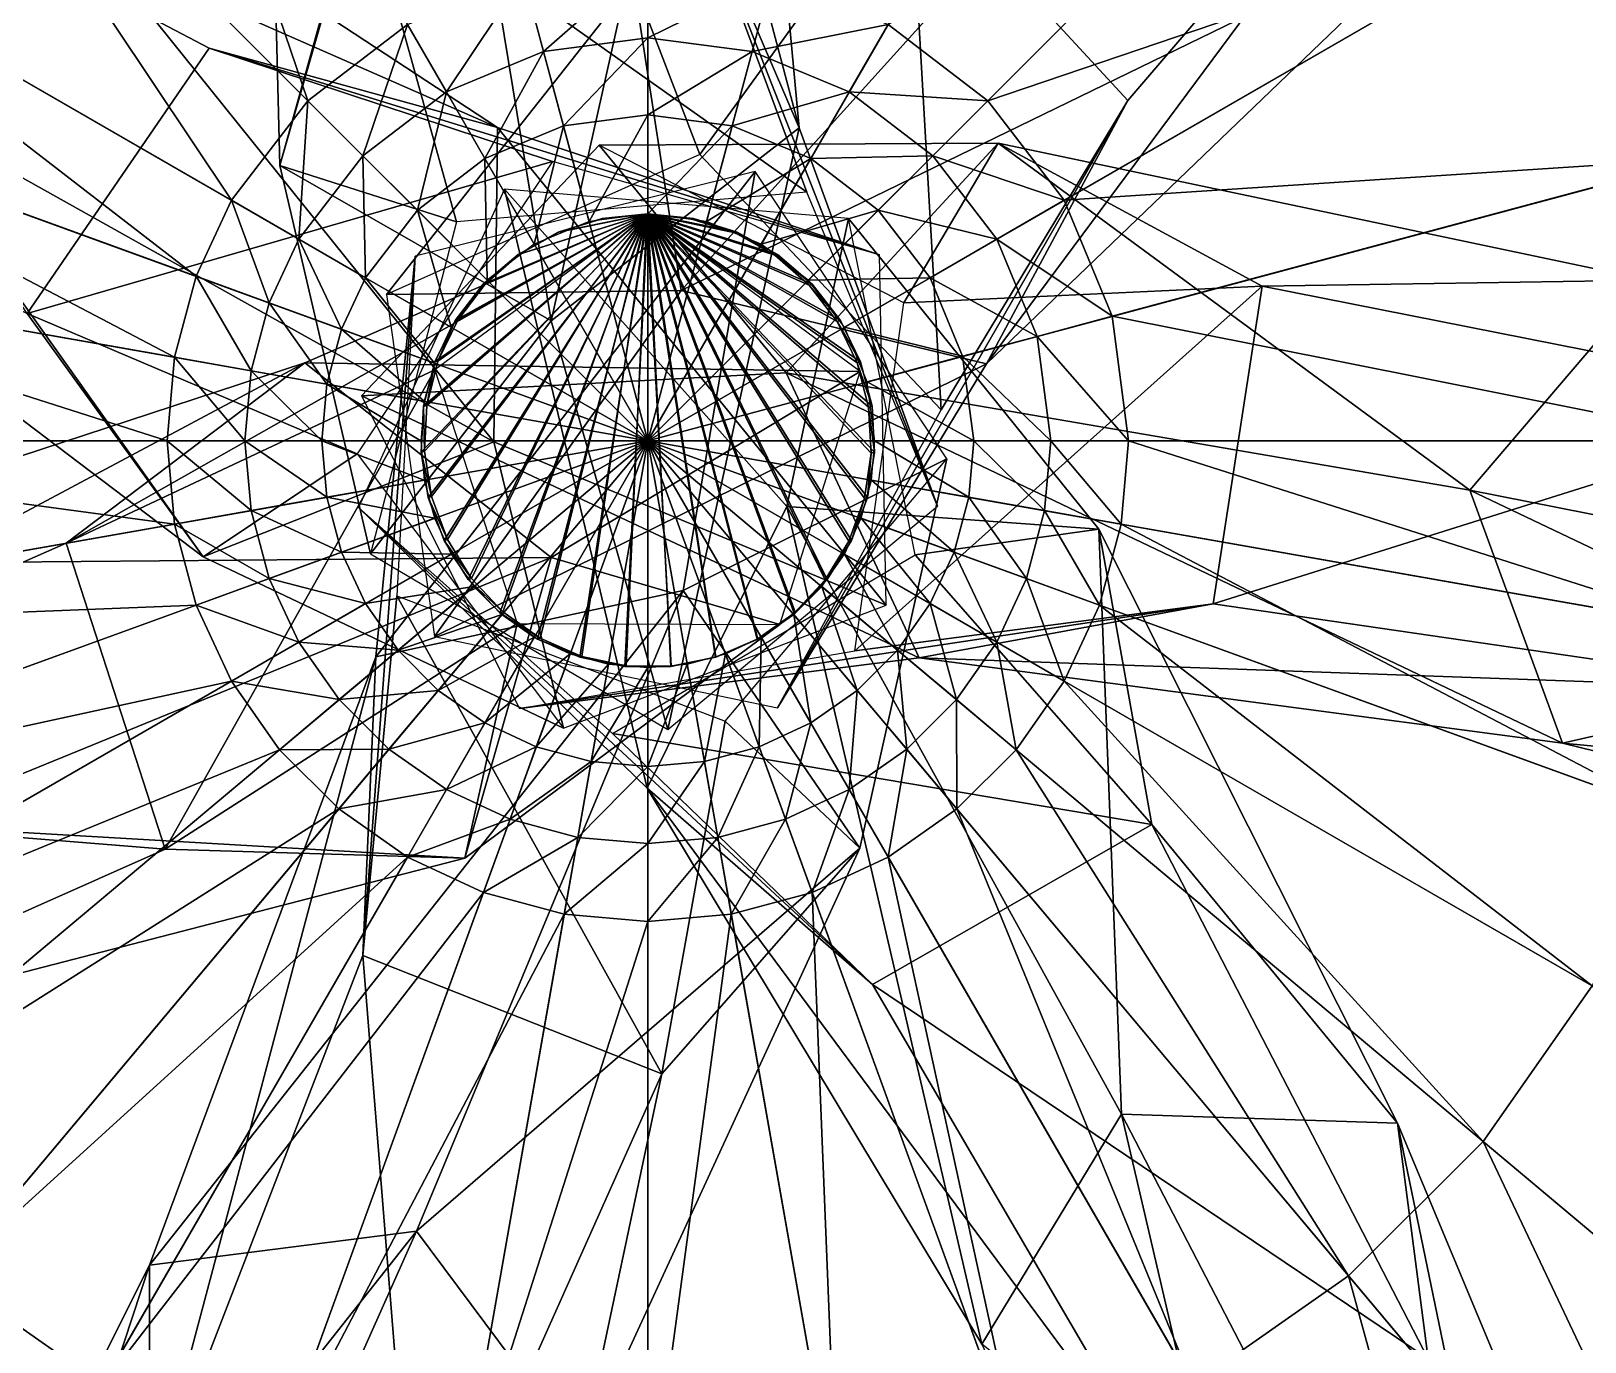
# Model space of a CAD drawing. Extents: x -117 to 110, y -112 to 116.
# Drawn here: x -6.52 to 9.91, y -9.53 to 4.33 of the extents above; entities that cross this region are included whole.
import ezdxf

# ---------------------------------------------------------------- set-up
doc = ezdxf.new("R2010")
doc.units = 0

msp = doc.modelspace()

# ---------------------------------------------------------------- linework, layer by layer
at = {"layer": 'Branches', "color": 1}
for points in [[(-0.897481, 12.725104, 277.129364), (1.599869, 3.308318, 266.582245), (0.353184, 6.215661, 265.365021)], [(-0.897481, 12.725104, 277.129364), (0.965413, 10.145674, 279.00415), (1.599869, 3.308318, 266.582245)], [(-2.240069, 8.66668, 280.088654), (-4.102963, 11.246111, 278.213867), (-3.892033, 2.912138, 266.433746)], [(-4.102963, 11.246111, 278.213867), (-3.040998, 5.970808, 265.273254), (-3.892033, 2.912138, 266.433746)], [(0.965413, 10.145674, 279.00415), (-2.240069, 8.66668, 280.088654), (-1.023819, 1.266628, 267.242767)], [(0.965413, 10.145674, 279.00415), (-1.023819, 1.266628, 267.242767), (1.599869, 3.308318, 266.582245)], [(-2.240069, 8.66668, 280.088654), (-3.892033, 2.912138, 266.433746), (-1.023819, 1.266628, 267.242767)], [(9.389317, 8.635651, 277.129364), (5.079806, 3.599271, 265.365021), (2.772134, 6.100286, 265.273254)], [(9.389317, 8.635651, 277.129364), (3.584049, 0.811875, 266.582245), (5.079806, 3.599271, 265.365021)], [(9.389317, 8.635651, 277.129364), (8.534131, 5.570933, 279.00415), (3.584049, 0.811875, 266.582245)], [(-10.508458, 7.232293, 277.129364), (-4.639393, 4.151532, 265.365021), (-6.564198, 1.34519, 265.273254)], [(-10.508458, 7.232293, 277.129364), (-1.589045, 3.31353, 266.582245), (-4.639393, 4.151532, 265.365021)], [(-10.508458, 7.232293, 277.129364), (-7.330282, 7.080513, 279.00415), (-1.589045, 3.31353, 266.582245)], [(-7.330282, 7.080513, 279.00415), (-8.172544, 3.652229, 280.088654), (-1.628631, -0.010725, 267.242767)], [(-7.330282, 7.080513, 279.00415), (-1.628631, -0.010725, 267.242767), (-1.589045, 3.31353, 266.582245)], [(5.379223, 7.154943, 280.088654), (-0.149842, 4.858602, 266.433746), (0.351948, 1.590184, 267.242767)], [(8.534131, 5.570933, 279.00415), (5.379223, 7.154943, 280.088654), (0.351948, 1.590184, 267.242767)], [(-3.040998, 5.970808, 265.273254), (0.353184, 6.215661, 265.365021), (1.681922, 2.630074, 250.451294)], [(-0.149842, 4.858602, 266.433746), (2.772134, 6.100286, 265.273254), (0.548735, 3.02777, 250.239258)], [(0.353184, 6.215661, 265.365021), (3.06456, -0.691327, 251.421616), (1.681922, 2.630074, 250.451294)], [(0.353184, 6.215661, 265.365021), (1.599869, 3.308318, 266.582245), (3.06456, -0.691327, 251.421616)], [(2.772134, 6.100286, 265.273254), (3.104936, 0.324845, 250.451294), (0.548735, 3.02777, 250.239258)], [(2.772134, 6.100286, 265.273254), (5.079806, 3.599271, 265.365021), (3.104936, 0.324845, 250.451294)], [(-3.892033, 2.912138, 266.433746), (-3.040998, 5.970808, 265.273254), (-2.025075, 2.316802, 250.239258)], [(-3.040998, 5.970808, 265.273254), (1.681922, 2.630074, 250.451294), (-2.025075, 2.316802, 250.239258)], [(8.534131, 5.570933, 279.00415), (0.351948, 1.590184, 267.242767), (3.584049, 0.811875, 266.582245)], [(0.351948, 1.590184, 267.242767), (-0.149842, 4.858602, 266.433746), (-2.765799, 1.54642, 251.078537)], [(-0.149842, 4.858602, 266.433746), (0.548735, 3.02777, 250.239258), (-2.765799, 1.54642, 251.078537)], [(-6.564198, 1.34519, 265.273254), (-4.639393, 4.151532, 265.365021), (-1.007614, 2.954804, 250.451294)], [(-4.639393, 4.151532, 265.365021), (2.451223, 1.964935, 251.421616), (-1.007614, 2.954804, 250.451294)], [(-4.639393, 4.151532, 265.365021), (-1.589045, 3.31353, 266.582245), (2.451223, 1.964935, 251.421616)], [(-8.172544, 3.652229, 280.088654), (-11.350719, 3.804008, 278.213867), (-4.703444, -1.227226, 266.433746)], [(-11.350719, 3.804008, 278.213867), (-6.564198, 1.34519, 265.273254), (-4.703444, -1.227226, 266.433746)], [(-8.172544, 3.652229, 280.088654), (-4.703444, -1.227226, 266.433746), (-1.628631, -0.010725, 267.242767)], [(5.079806, 3.599271, 265.365021), (1.370221, -2.827005, 251.421631), (3.104936, 0.324845, 250.451294)], [(5.079806, 3.599271, 265.365021), (3.584049, 0.811875, 266.582245), (1.370221, -2.827005, 251.421631)], [(-1.589045, 3.31353, 266.582245), (-1.628631, -0.010725, 267.242767), (2.522553, -1.740408, 251.80928)], [(-1.589045, 3.31353, 266.582245), (2.522553, -1.740408, 251.80928), (2.451223, 1.964935, 251.421616)], [(1.599869, 3.308318, 266.582245), (-1.023819, 1.266628, 267.242767), (0.212081, -3.057338, 251.80928)], [(1.599869, 3.308318, 266.582245), (0.212081, -3.057338, 251.80928), (3.06456, -0.691327, 251.421616)], [(1.462692, 0.716299, 267.242767), (-0.515408, 3.126566, 251.078537), (-3.027876, 0.473559, 251.80928)], [(1.462692, 0.716299, 267.242767), (3.705182, 3.14644, 266.433746), (-0.515408, 3.126566, 251.078537)], [(3.705182, 3.14644, 266.433746), (2.709337, 1.458765, 250.239258), (-0.515408, 3.126566, 251.078537)], [(8.697342, -0.524383, 280.138336), (3.705182, 3.14644, 266.433746), (1.462692, 0.716299, 267.242767)], [(3.705182, 3.14644, 266.433746), (6.497792, 1.636124, 265.273254), (2.709337, 1.458765, 250.239258)], [(8.697342, -0.524383, 280.138336), (10.591961, 1.699222, 279.159058), (3.705182, 3.14644, 266.433746)], [(10.591961, 1.699222, 279.159058), (6.497792, 1.636124, 265.273254), (3.705182, 3.14644, 266.433746)], [(-6.564198, 1.34519, 265.273254), (-1.007614, 2.954804, 250.451294), (-3.073963, -0.138765, 250.239258)], [(-1.023819, 1.266628, 267.242767), (-3.892033, 2.912138, 266.433746), (-2.933487, -1.198212, 251.078537)], [(-3.892033, 2.912138, 266.433746), (-2.025075, 2.316802, 250.239258), (-2.933487, -1.198212, 251.078537)], [(-2.876857, -2.286534, 266.582245), (1.135451, 2.846584, 251.80928), (-2.461118, 1.952527, 251.421631)], [(-2.876857, -2.286534, 266.582245), (0.37286, -1.585411, 267.242767), (1.135451, 2.846584, 251.80928)], [(0.37286, -1.585411, 267.242767), (3.162865, -0.193241, 251.078537), (1.135451, 2.846584, 251.80928)], [(-0.006007, -3.674849, 266.582245), (-1.517607, 2.662548, 251.80928), (-3.061029, -0.706799, 251.421631)], [(-0.006007, -3.674849, 266.582245), (1.471998, -0.696974, 267.242767), (-1.517607, 2.662548, 251.80928)], [(1.471998, -0.696974, 267.242767), (2.123096, 2.352344, 251.078537), (-1.517607, 2.662548, 251.80928)], [(-6.151895, -1.083519, 265.353668), (-0.009058, 2.39591, 251.157578), (-2.251525, 0.748916, 250.789597)], [(-6.151895, -1.083519, 265.353668), (-3.626805, 0.825322, 266.565582), (-0.009058, 2.39591, 251.157578)], [(-3.626805, 0.825322, 266.565582), (2.245927, 0.731837, 251.3078), (-0.009058, 2.39591, 251.157578)], [(0, 2.401103, 251), (-2.324453, -0.601843, 251), (-2.398021, -0.121614, 251)], [(0, 2.401103, 251), (-2.398021, -0.121614, 251), (-2.373414, 0.363594, 251)], [(0, 2.401103, 251), (-2.373414, 0.363594, 251), (-2.251639, 0.833916, 251)], [(-0.009058, 2.39591, 251.157578), (-2.360957, -0.112383, 250.719925), (-2.2867, -0.591848, 250.696762)], [(-0.009058, 2.39591, 251.157578), (-2.338556, 0.371683, 250.754562), (-2.360957, -0.112383, 250.719925)], [(-0.009058, 2.39591, 251.157578), (-2.220414, 0.840532, 250.799255), (-2.338556, 0.371683, 250.754562)], [(0, 2.401103, 251), (-2.155721, -1.057432, 251), (-2.324453, -0.601843, 251)], [(-0.009058, 2.39591, 251.157578), (-2.2867, -0.591848, 250.696762), (-2.118825, -1.047083, 250.686005)], [(0, 2.401103, 251), (-2.251639, 0.833916, 251), (-2.037682, 1.270097, 251)], [(-0.009058, 2.39591, 251.157578), (-2.011369, 1.27497, 250.852158), (-2.220414, 0.840532, 250.799255)], [(0, 2.401103, 251), (-1.898734, -1.469729, 251), (-2.155721, -1.057432, 251)], [(-0.009058, 2.39591, 251.157578), (-2.118825, -1.047083, 250.686005), (-1.864205, -1.45945, 250.68811)], [(0, 2.401103, 251), (-2.037682, 1.270097, 251), (-1.740302, 1.654281, 251)], [(-0.009058, 2.39591, 251.157578), (-1.719977, 1.65721, 250.911102), (-2.011369, 1.27497, 250.852158)], [(0, 2.401103, 251), (-1.564012, -1.821856, 251), (-1.898734, -1.469729, 251)], [(-0.009058, 2.39591, 251.157578), (-1.864205, -1.45945, 250.68811), (-1.533265, -1.812067, 250.702972)], [(0, 2.401103, 251), (-1.740302, 1.654281, 251), (-1.371674, 1.970738, 251)], [(-0.009058, 2.39591, 251.157578), (-1.35817, 1.971604, 250.973694), (-1.719977, 1.65721, 250.911102)], [(0, 2.401103, 251), (-1.16526, -2.099396, 251), (-1.564012, -1.821856, 251)], [(-0.009058, 2.39591, 251.157578), (-1.533265, -1.812067, 250.702972), (-1.139552, -2.090498, 250.730011)], [(0, 2.401103, 251), (-1.371674, 1.970738, 251), (-0.946889, 2.206512, 251)], [(-0.009058, 2.39591, 251.157578), (-0.940759, 2.205281, 251.037369), (-1.35817, 1.971604, 250.973694)], [(0, 2.401103, 251), (-0.718802, -2.290987, 251), (-1.16526, -2.099396, 251)], [(-0.009058, 2.39591, 251.157578), (-1.139552, -2.090498, 250.730011), (-0.699187, -2.283343, 250.768097)], [(0, 2.401103, 251), (-0.946889, 2.206512, 251), (-0.483338, 2.351952, 251)], [(-0.940759, 2.205281, 251.037369), (-0.483338, 2.351952, 251), (-0.946889, 2.206512, 251)], [(-0.009058, 2.39591, 251.157578), (-0.484833, 2.348672, 251.099518), (-0.940759, 2.205281, 251.037369)], [(-0.940759, 2.205281, 251.037369), (-0.484833, 2.348672, 251.099518), (-0.483338, 2.351952, 251)], [(0, 2.401103, 251), (-0.242916, -2.388784, 251), (-0.718802, -2.290987, 251)], [(-0.009058, 2.39591, 251.157578), (-0.699187, -2.283343, 250.768097), (-0.230196, -2.382709, 250.815674)], [(-0.484833, 2.348672, 251.099518), (0, 2.401103, 251), (-0.483338, 2.351952, 251)], [(-0.484833, 2.348672, 251.099518), (-0.009058, 2.39591, 251.157578), (0, 2.401103, 251)], [(0, 2.401103, 251), (0.242916, -2.388784, 251), (-0.242916, -2.388784, 251)], [(-0.009058, 2.39591, 251.157578), (-0.230196, -2.382709, 250.815674), (0.248219, -2.384525, 250.870789)], [(-0.009058, 2.39591, 251.157578), (0.483338, 2.351952, 251), (0, 2.401103, 251)], [(-0.009058, 2.39591, 251.157578), (0.467088, 2.345057, 251.209198), (0.483338, 2.351952, 251)], [(-0.009058, 2.39591, 251.157578), (0.924111, 2.198199, 251.252243), (0.467088, 2.345057, 251.209198)], [(-0.009058, 2.39591, 251.157578), (1.343301, 1.961345, 251.284973), (0.924111, 2.198199, 251.252243)], [(-0.009058, 2.39591, 251.157578), (1.707496, 1.644194, 251.30603), (1.343301, 1.961345, 251.284973)], [(-0.009058, 2.39591, 251.157578), (2.001786, 1.25973, 251.31456), (1.707496, 1.644194, 251.30603)], [(-0.009058, 2.39591, 251.157578), (2.214122, 0.823692, 251.310211), (2.001786, 1.25973, 251.31456)], [(-0.009058, 2.39591, 251.157578), (2.335813, 0.353932, 251.293152), (2.214122, 0.823692, 251.310211)], [(-0.009058, 2.39591, 251.157578), (2.361874, -0.130318, 251.264099), (2.335813, 0.353932, 251.293152)], [(-0.009058, 2.39591, 251.157578), (2.291241, -0.609233, 251.224243), (2.361874, -0.130318, 251.264099)], [(-0.009058, 2.39591, 251.157578), (2.126803, -1.063206, 251.175201), (2.291241, -0.609233, 251.224243)], [(-0.009058, 2.39591, 251.157578), (1.875294, -1.473651, 251.118988), (2.126803, -1.063206, 251.175201)], [(-0.009058, 2.39591, 251.157578), (1.547011, -1.823764, 251.057892), (1.875294, -1.473651, 251.118988)], [(-0.009058, 2.39591, 251.157578), (1.155392, -2.099213, 250.994431), (1.547011, -1.823764, 251.057892)], [(-0.009058, 2.39591, 251.157578), (0.716472, -2.288719, 250.931198), (1.155392, -2.099213, 250.994431)], [(-0.009058, 2.39591, 251.157578), (0.248219, -2.384525, 250.870789), (0.716472, -2.288719, 250.931198)], [(0, 2.401103, 251), (0.483338, 2.351952, 251), (0.946889, 2.206512, 251)], [(0, 2.401103, 251), (0.946889, 2.206512, 251), (1.371674, 1.970738, 251)], [(0, 2.401103, 251), (1.371674, 1.970738, 251), (1.740302, 1.654281, 251)], [(0, 2.401103, 251), (1.740302, 1.654281, 251), (2.037682, 1.270097, 251)], [(0, 2.401103, 251), (2.037682, 1.270097, 251), (2.251639, 0.833916, 251)], [(0, 2.401103, 251), (2.251639, 0.833916, 251), (2.373414, 0.363594, 251)], [(0, 2.401103, 251), (2.373414, 0.363594, 251), (2.398021, -0.121614, 251)], [(0, 2.401103, 251), (2.398021, -0.121614, 251), (2.324453, -0.601843, 251)], [(0, 2.401103, 251), (2.324453, -0.601843, 251), (2.155721, -1.057432, 251)], [(0, 2.401103, 251), (2.155721, -1.057432, 251), (1.898734, -1.469729, 251)], [(0, 2.401103, 251), (1.898734, -1.469729, 251), (1.564012, -1.821856, 251)], [(0, 2.401103, 251), (1.564012, -1.821856, 251), (1.16526, -2.099396, 251)], [(0, 2.401103, 251), (1.16526, -2.099396, 251), (0.718802, -2.290987, 251)], [(0, 2.401103, 251), (0.718802, -2.290987, 251), (0.242916, -2.388784, 251)], [(0.467088, 2.345057, 251.209198), (0.946889, 2.206512, 251), (0.483338, 2.351952, 251)], [(0.467088, 2.345057, 251.209198), (0.924111, 2.198199, 251.252243), (0.946889, 2.206512, 251)], [(1.471998, -0.696974, 267.242767), (4.770129, -0.935055, 266.433746), (2.123096, 2.352344, 251.078537)], [(4.770129, -0.935055, 266.433746), (2.829752, -1.208719, 250.239258), (2.123096, 2.352344, 251.078537)], [(-1.35817, 1.971604, 250.973694), (-0.946889, 2.206512, 251), (-1.371674, 1.970738, 251)], [(-1.35817, 1.971604, 250.973694), (-0.940759, 2.205281, 251.037369), (-0.946889, 2.206512, 251)], [(0.924111, 2.198199, 251.252243), (1.371674, 1.970738, 251), (0.946889, 2.206512, 251)], [(0.924111, 2.198199, 251.252243), (1.343301, 1.961345, 251.284973), (1.371674, 1.970738, 251)], [(-3.015082, -5.446876, 265.365021), (-2.461118, 1.952527, 251.421631), (-2.656506, -1.639856, 250.451294)], [(-3.015082, -5.446876, 265.365021), (-2.876857, -2.286534, 266.582245), (-2.461118, 1.952527, 251.421631)], [(-1.719977, 1.65721, 250.911102), (-1.371674, 1.970738, 251), (-1.740302, 1.654281, 251)], [(-1.719977, 1.65721, 250.911102), (-1.35817, 1.971604, 250.973694), (-1.371674, 1.970738, 251)], [(1.343301, 1.961345, 251.284973), (1.740302, 1.654281, 251), (1.371674, 1.970738, 251)], [(1.343301, 1.961345, 251.284973), (1.707496, 1.644194, 251.30603), (1.740302, 1.654281, 251)], [(-2.011369, 1.27497, 250.852158), (-1.740302, 1.654281, 251), (-2.037682, 1.270097, 251)], [(-2.011369, 1.27497, 250.852158), (-1.719977, 1.65721, 250.911102), (-1.740302, 1.654281, 251)], [(1.707496, 1.644194, 251.30603), (2.037682, 1.270097, 251), (1.740302, 1.654281, 251)], [(1.707496, 1.644194, 251.30603), (2.001786, 1.25973, 251.31456), (2.037682, 1.270097, 251)], [(10.591961, 1.699222, 279.159058), (12.74203, 0.399034, 277.419617), (6.497792, 1.636124, 265.273254)], [(18.985914, -2.557065, 290.641876), (10.591961, 1.699222, 279.159058), (8.697342, -0.524383, 280.138336)], [(0.351948, 1.590184, 267.242767), (-2.765799, 1.54642, 251.078537), (-2.258093, -2.07203, 251.80928)], [(3.584049, 0.811875, 266.582245), (0.351948, 1.590184, 267.242767), (-2.258093, -2.07203, 251.80928)], [(6.497792, 1.636124, 265.273254), (2.18987, -2.224999, 250.451294), (2.709337, 1.458765, 250.239258)], [(6.497792, 1.636124, 265.273254), (5.98123, -1.727444, 265.365021), (2.18987, -2.224999, 250.451294)], [(12.74203, 0.399034, 277.419617), (5.98123, -1.727444, 265.365021), (6.497792, 1.636124, 265.273254)], [(-4.703444, -1.227226, 266.433746), (-6.564198, 1.34519, 265.273254), (-3.073963, -0.138765, 250.239258)], [(-1.023819, 1.266628, 267.242767), (-2.933487, -1.198212, 251.078537), (0.212081, -3.057338, 251.80928)], [(-2.220414, 0.840532, 250.799255), (-2.037682, 1.270097, 251), (-2.251639, 0.833916, 251)], [(-2.220414, 0.840532, 250.799255), (-2.011369, 1.27497, 250.852158), (-2.037682, 1.270097, 251)], [(2.001786, 1.25973, 251.31456), (2.251639, 0.833916, 251), (2.037682, 1.270097, 251)], [(2.001786, 1.25973, 251.31456), (2.214122, 0.823692, 251.310211), (2.251639, 0.833916, 251)], [(-12.205597, -3.74955, 277.123016), (-3.626805, 0.825322, 266.565582), (-6.151895, -1.083519, 265.353668)], [(-12.205597, -3.74955, 277.123016), (-10.141994, -1.313357, 278.979156), (-3.626805, 0.825322, 266.565582)], [(-10.141994, -1.313357, 278.979156), (-1.021643, -1.234195, 267.243835), (-3.626805, 0.825322, 266.565582)], [(-3.626805, 0.825322, 266.565582), (-1.021643, -1.234195, 267.243835), (2.245927, 0.731837, 251.3078)], [(-2.338556, 0.371683, 250.754562), (-2.251639, 0.833916, 251), (-2.373414, 0.363594, 251)], [(-2.338556, 0.371683, 250.754562), (-2.220414, 0.840532, 250.799255), (-2.251639, 0.833916, 251)], [(2.214122, 0.823692, 251.310211), (2.373414, 0.363594, 251), (2.251639, 0.833916, 251)], [(2.214122, 0.823692, 251.310211), (2.335813, 0.353932, 251.293152), (2.373414, 0.363594, 251)], [(-5.107325, -4.322766, 265.282898), (-6.151895, -1.083519, 265.353668), (-2.251525, 0.748916, 250.789597)], [(-5.107325, -4.322766, 265.282898), (-2.251525, 0.748916, 250.789597), (-1.382461, -1.933054, 250.712387)], [(2.869366, -2.295927, 266.582245), (1.462692, 0.716299, 267.242767), (-3.027876, 0.473559, 251.80928)], [(3.584049, 0.811875, 266.582245), (-2.258093, -2.07203, 251.80928), (1.370221, -2.827005, 251.421631)], [(-1.021643, -1.234195, 267.243835), (1.397117, -1.943609, 251.032654), (2.245927, 0.731837, 251.3078)], [(9.676474, -3.198833, 279.00415), (1.462692, 0.716299, 267.242767), (2.869366, -2.295927, 266.582245)], [(9.676474, -3.198833, 279.00415), (8.697342, -0.524383, 280.138336), (1.462692, 0.716299, 267.242767)], [(2.869366, -2.295927, 266.582245), (-3.027876, 0.473559, 251.80928), (-1.355922, -2.83389, 251.421631)], [(-2.360957, -0.112383, 250.719925), (-2.373414, 0.363594, 251), (-2.398021, -0.121614, 251)], [(-2.360957, -0.112383, 250.719925), (-2.338556, 0.371683, 250.754562), (-2.373414, 0.363594, 251)], [(2.335813, 0.353932, 251.293152), (2.398021, -0.121614, 251), (2.373414, 0.363594, 251)], [(2.335813, 0.353932, 251.293152), (2.361874, -0.130318, 251.264099), (2.398021, -0.121614, 251)], [(12.74203, 0.399034, 277.419617), (12.176228, -2.62813, 277.323883), (5.98123, -1.727444, 265.365021)], [(-1.628631, -0.010725, 267.242767), (-4.703444, -1.227226, 266.433746), (-0.8922, -3.040566, 251.078537)], [(-4.703444, -1.227226, 266.433746), (-3.073963, -0.138765, 250.239258), (-0.8922, -3.040566, 251.078537)], [(-2.2867, -0.591848, 250.696762), (-2.360957, -0.112383, 250.719925), (-2.398021, -0.121614, 251)], [(-2.2867, -0.591848, 250.696762), (-2.398021, -0.121614, 251), (-2.324453, -0.601843, 251)], [(-1.628631, -0.010725, 267.242767), (-0.8922, -3.040566, 251.078537), (2.522553, -1.740408, 251.80928)], [(2.361874, -0.130318, 251.264099), (2.291241, -0.609233, 251.224243), (2.324453, -0.601843, 251)], [(2.361874, -0.130318, 251.264099), (2.324453, -0.601843, 251), (2.398021, -0.121614, 251)], [(0.37286, -1.585411, 267.242767), (2.243071, -4.312435, 266.433746), (3.162865, -0.193241, 251.078537)], [(2.243071, -4.312435, 266.433746), (0.819307, -2.966014, 250.239258), (3.162865, -0.193241, 251.078537)], [(-2.118825, -1.047083, 250.686005), (-2.2867, -0.591848, 250.696762), (-2.324453, -0.601843, 251)], [(-2.118825, -1.047083, 250.686005), (-2.324453, -0.601843, 251), (-2.155721, -1.057432, 251)], [(2.291241, -0.609233, 251.224243), (2.126803, -1.063206, 251.175201), (2.155721, -1.057432, 251)], [(2.291241, -0.609233, 251.224243), (2.155721, -1.057432, 251), (2.324453, -0.601843, 251)], [(19.232059, -5.540977, 289.233826), (8.697342, -0.524383, 280.138336), (9.676474, -3.198833, 279.00415)], [(19.232059, -5.540977, 289.233826), (18.985914, -2.557065, 290.641876), (8.697342, -0.524383, 280.138336)], [(2.378666, -5.753358, 265.365021), (-3.061029, -0.706799, 251.421631), (-0.374213, -3.099374, 250.451294)], [(2.378666, -5.753358, 265.365021), (-0.006007, -3.674849, 266.582245), (-3.061029, -0.706799, 251.421631)], [(3.532234, -9.559813, 279.00415), (1.471998, -0.696974, 267.242767), (-0.006007, -3.674849, 266.582245)], [(3.532234, -9.559813, 279.00415), (5.012725, -7.126805, 280.138336), (1.471998, -0.696974, 267.242767)], [(5.012725, -7.126805, 280.138336), (4.770129, -0.935055, 266.433746), (1.471998, -0.696974, 267.242767)], [(4.770129, -0.935055, 266.433746), (5.330481, -4.060072, 265.273254), (2.829752, -1.208719, 250.239258)], [(5.012725, -7.126805, 280.138336), (7.932485, -7.221683, 279.159058), (4.770129, -0.935055, 266.433746)], [(7.932485, -7.221683, 279.159058), (5.330481, -4.060072, 265.273254), (4.770129, -0.935055, 266.433746)], [(-12.205597, -3.74955, 277.123016), (-6.151895, -1.083519, 265.353668), (-5.107325, -4.322766, 265.282898)], [(-1.864205, -1.45945, 250.68811), (-2.118825, -1.047083, 250.686005), (-2.155721, -1.057432, 251)], [(-1.864205, -1.45945, 250.68811), (-2.155721, -1.057432, 251), (-1.898734, -1.469729, 251)], [(2.126803, -1.063206, 251.175201), (1.875294, -1.473651, 251.118988), (1.898734, -1.469729, 251)], [(2.126803, -1.063206, 251.175201), (1.898734, -1.469729, 251), (2.155721, -1.057432, 251)], [(-10.141994, -1.313357, 278.979156), (-7.951676, -4.069455, 280.095001), (-1.021643, -1.234195, 267.243835)], [(-7.951676, -4.069455, 280.095001), (-1.936655, -4.415888, 266.451111), (-1.021643, -1.234195, 267.243835)], [(-1.021643, -1.234195, 267.243835), (-1.936655, -4.415888, 266.451111), (1.397117, -1.943609, 251.032654)], [(5.330481, -4.060072, 265.273254), (-0.374213, -3.099374, 250.451294), (2.829752, -1.208719, 250.239258)], [(-1.533265, -1.812067, 250.702972), (-1.864205, -1.45945, 250.68811), (-1.898734, -1.469729, 251)], [(-1.533265, -1.812067, 250.702972), (-1.898734, -1.469729, 251), (-1.564012, -1.821856, 251)], [(1.875294, -1.473651, 251.118988), (1.547011, -1.823764, 251.057892), (1.564012, -1.821856, 251)], [(1.875294, -1.473651, 251.118988), (1.564012, -1.821856, 251), (1.898734, -1.469729, 251)], [(-5.27185, -8.722056, 279.00415), (0.37286, -1.585411, 267.242767), (-2.876857, -2.286534, 266.582245)], [(-5.27185, -8.722056, 279.00415), (-2.446576, -8.362596, 280.138336), (0.37286, -1.585411, 267.242767)], [(0.149208, -6.698951, 265.273254), (-3.015082, -5.446876, 265.365021), (-2.656506, -1.639856, 250.451294)], [(0.149208, -6.698951, 265.273254), (-2.656506, -1.639856, 250.451294), (0.819307, -2.966014, 250.239258)], [(-2.446576, -8.362596, 280.138336), (2.243071, -4.312435, 266.433746), (0.37286, -1.585411, 267.242767)], [(5.98123, -1.727444, 265.365021), (-1.355922, -2.83389, 251.421631), (2.18987, -2.224999, 250.451294)], [(5.98123, -1.727444, 265.365021), (2.869366, -2.295927, 266.582245), (-1.355922, -2.83389, 251.421631)], [(12.176228, -2.62813, 277.323883), (2.869366, -2.295927, 266.582245), (5.98123, -1.727444, 265.365021)], [(-1.936655, -4.415888, 266.451111), (-5.107325, -4.322766, 265.282898), (-1.382461, -1.933054, 250.712387)], [(-1.936655, -4.415888, 266.451111), (-1.382461, -1.933054, 250.712387), (1.397117, -1.943609, 251.032654)], [(-1.139552, -2.090498, 250.730011), (-1.533265, -1.812067, 250.702972), (-1.564012, -1.821856, 251)], [(-1.139552, -2.090498, 250.730011), (-1.564012, -1.821856, 251), (-1.16526, -2.099396, 251)], [(1.547011, -1.823764, 251.057892), (1.155392, -2.099213, 250.994431), (1.16526, -2.099396, 251)], [(1.547011, -1.823764, 251.057892), (1.16526, -2.099396, 251), (1.564012, -1.821856, 251)], [(-0.699187, -2.283343, 250.768097), (-1.139552, -2.090498, 250.730011), (-1.16526, -2.099396, 251)], [(-0.699187, -2.283343, 250.768097), (-1.16526, -2.099396, 251), (-0.718802, -2.290987, 251)], [(1.155392, -2.099213, 250.994431), (0.716472, -2.288719, 250.931198), (0.718802, -2.290987, 251)], [(1.155392, -2.099213, 250.994431), (0.718802, -2.290987, 251), (1.16526, -2.099396, 251)], [(-5.271704, -11.28613, 277.323883), (-5.27185, -8.722056, 279.00415), (-2.876857, -2.286534, 266.582245)], [(-5.271704, -11.28613, 277.323883), (-2.876857, -2.286534, 266.582245), (-3.015082, -5.446876, 265.365021)], [(-0.230196, -2.382709, 250.815674), (-0.699187, -2.283343, 250.768097), (-0.718802, -2.290987, 251)], [(-0.230196, -2.382709, 250.815674), (-0.718802, -2.290987, 251), (-0.242916, -2.388784, 251)], [(0.716472, -2.288719, 250.931198), (0.242916, -2.388784, 251), (0.718802, -2.290987, 251)], [(0.716472, -2.288719, 250.931198), (0.248219, -2.384525, 250.870789), (0.242916, -2.388784, 251)], [(12.176228, -2.62813, 277.323883), (9.676474, -3.198833, 279.00415), (2.869366, -2.295927, 266.582245)], [(0.248219, -2.384525, 250.870789), (-0.230196, -2.382709, 250.815674), (-0.242916, -2.388784, 251)], [(0.248219, -2.384525, 250.870789), (-0.242916, -2.388784, 251), (0.242916, -2.388784, 251)], [(21.405146, -4.302476, 287.068024), (9.676474, -3.198833, 279.00415), (12.176228, -2.62813, 277.323883)], [(5.330481, -4.060072, 265.273254), (2.378666, -5.753358, 265.365021), (-0.374213, -3.099374, 250.451294)], [(2.243071, -4.312435, 266.433746), (0.149208, -6.698951, 265.273254), (0.819307, -2.966014, 250.239258)], [(21.405146, -4.302476, 287.068024), (19.232059, -5.540977, 289.233826), (9.676474, -3.198833, 279.00415)], [(-10.015278, -6.505648, 278.238861), (-12.205597, -3.74955, 277.123016), (-5.107325, -4.322766, 265.282898)], [(5.536999, -11.158373, 277.323883), (-0.006007, -3.674849, 266.582245), (2.378666, -5.753358, 265.365021)], [(5.536999, -11.158373, 277.323883), (3.532234, -9.559813, 279.00415), (-0.006007, -3.674849, 266.582245)], [(-7.951676, -4.069455, 280.095001), (-10.015278, -6.505648, 278.238861), (-1.936655, -4.415888, 266.451111)], [(8.256504, -9.713328, 277.419617), (2.378666, -5.753358, 265.365021), (5.330481, -4.060072, 265.273254)], [(7.932485, -7.221683, 279.159058), (8.256504, -9.713328, 277.419617), (5.330481, -4.060072, 265.273254)], [(-10.015278, -6.505648, 278.238861), (-5.107325, -4.322766, 265.282898), (-1.936655, -4.415888, 266.451111)], [(-2.446576, -8.362596, 280.138336), (-0.700314, -10.704511, 279.159058), (2.243071, -4.312435, 266.433746)], [(-0.700314, -10.704511, 279.159058), (0.149208, -6.698951, 265.273254), (2.243071, -4.312435, 266.433746)], [(-2.446339, -12.511354, 277.419617), (-5.271704, -11.28613, 277.323883), (-3.015082, -5.446876, 265.365021)], [(-2.446339, -12.511354, 277.419617), (-3.015082, -5.446876, 265.365021), (0.149208, -6.698951, 265.273254)], [(8.256504, -9.713328, 277.419617), (5.536999, -11.158373, 277.323883), (2.378666, -5.753358, 265.365021)], [(-0.700314, -10.704511, 279.159058), (-2.446339, -12.511354, 277.419617), (0.149208, -6.698951, 265.273254)], [(7.658882, -18.490976, 289.233826), (5.012725, -7.126805, 280.138336), (3.532234, -9.559813, 279.00415)], [(7.658882, -18.490976, 289.233826), (9.838331, -16.438095, 290.641876), (5.012725, -7.126805, 280.138336)], [(9.838331, -16.438095, 290.641876), (7.932485, -7.221683, 279.159058), (5.012725, -7.126805, 280.138336)], [(9.838331, -16.438095, 290.641876), (12.161528, -17.364889, 288.476074), (7.932485, -7.221683, 279.159058)], [(12.161528, -17.364889, 288.476074), (8.256504, -9.713328, 277.419617), (7.932485, -7.221683, 279.159058)], [(-9.68159, -17.516886, 289.233826), (-2.446576, -8.362596, 280.138336), (-5.27185, -8.722056, 279.00415)], [(-9.68159, -17.516886, 289.233826), (-6.717718, -17.940897, 290.641876), (-2.446576, -8.362596, 280.138336)], [(-6.717718, -17.940897, 290.641876), (-0.700314, -10.704511, 279.159058), (-2.446576, -8.362596, 280.138336)], [(-8.957698, -19.911081, 287.068024), (-9.68159, -17.516886, 289.233826), (-5.27185, -8.722056, 279.00415)], [(-8.957698, -19.911081, 287.068024), (-5.27185, -8.722056, 279.00415), (-5.271704, -11.28613, 277.323883)]]:
    msp.add_3dface(points, dxfattribs=at)
at = {"layer": 'Trunk', "color": 1}
for points in [[(0, 0), (0, 19.02), (-4.922739, 18.37191)], [(0, 0), (4.922739, 18.37191), (0, 19.02)], [(0, 0), (-4.922739, 18.37191), (-9.51, 16.471804)], [(0, 0), (9.51, 16.471804), (4.922739, 18.37191)], [(0, 0), (-9.51, 16.471804), (-13.449171, 13.449171)], [(0, 0), (13.449171, 13.449171), (9.51, 16.471804)], [(0, 0), (-13.449171, 13.449171), (-16.471804, 9.51)], [(0, 0), (16.471804, 9.51), (13.449171, 13.449171)], [(-3.596293, 3.596293, 63.750751), (-8.155882, 8.155882, 17.74296), (-5.767079, 9.988874, 17.74296)], [(-2.542963, 4.404542, 63.750751), (-3.596293, 3.596293, 63.750751), (-5.767079, 9.988874, 17.74296)], [(0, 0), (-16.471804, 9.51), (-17.872953, 6.505223)], [(0, 0), (18.37191, 4.922739), (16.471804, 9.51)], [(-4.404542, 2.542963, 63.750751), (-9.988874, 5.767079, 17.74296), (-8.155882, 8.155882, 17.74296)], [(-3.596293, 3.596293, 63.750751), (-4.404542, 2.542963, 63.750751), (-8.155882, 8.155882, 17.74296)], [(3.596293, 3.596293, 63.750751), (2.542963, 4.404542, 63.750751), (8.155882, 8.155882, 17.74296)], [(3.596293, 3.596293, 63.750751), (8.155882, 8.155882, 17.74296), (9.988874, 5.767079, 17.74296)], [(0, 0), (-17.872953, 6.505223), (-18.731045, 3.302788)], [(-4.779208, 1.739489, 63.750751), (-10.838564, 3.944915, 17.74296), (-9.988874, 5.767079, 17.74296)], [(-4.404542, 2.542963, 63.750751), (-4.779208, 1.739489, 63.750751), (-9.988874, 5.767079, 17.74296)], [(4.404542, 2.542963, 63.750751), (3.596293, 3.596293, 63.750751), (9.988874, 5.767079, 17.74296)], [(4.404542, 2.542963, 63.750751), (9.988874, 5.767079, 17.74296), (11.141142, 2.98526, 17.74296)], [(-1.103237, 4.117337, 121.17382), (-1.316335, 4.912628, 63.750751), (0, 5.085927, 63.750751)], [(0, 4.262581, 121.17382), (-1.103237, 4.117337, 121.17382), (0, 5.085927, 63.750751)], [(0, 4.262581, 121.17382), (0, 5.085927, 63.750751), (1.316335, 4.912628, 63.750751)], [(-2.131291, 3.691504, 121.17382), (-2.542963, 4.404542, 63.750751), (-1.316335, 4.912628, 63.750751)], [(-1.103237, 4.117337, 121.17382), (-2.131291, 3.691504, 121.17382), (-1.316335, 4.912628, 63.750751)], [(0, 0), (19.02, 0), (18.37191, 4.922739)], [(1.103237, 4.117337, 121.17382), (0, 4.262581, 121.17382), (1.316335, 4.912628, 63.750751)], [(1.103237, 4.117337, 121.17382), (1.316335, 4.912628, 63.750751), (2.542963, 4.404542, 63.750751)], [(-3.0141, 3.0141, 121.17382), (-3.596293, 3.596293, 63.750751), (-2.542963, 4.404542, 63.750751)], [(-2.131291, 3.691504, 121.17382), (-3.0141, 3.0141, 121.17382), (-2.542963, 4.404542, 63.750751)], [(2.131291, 3.691504, 121.17382), (1.103237, 4.117337, 121.17382), (2.542963, 4.404542, 63.750751)], [(2.131291, 3.691504, 121.17382), (2.542963, 4.404542, 63.750751), (3.596293, 3.596293, 63.750751)], [(-1.724074, 2.986183, 177.975372), (-2.131291, 3.691504, 121.17382), (-1.103237, 4.117337, 121.17382)], [(-0.892446, 3.330654, 177.975372), (-1.724074, 2.986183, 177.975372), (-1.103237, 4.117337, 121.17382)], [(-0.892446, 3.330654, 177.975372), (-1.103237, 4.117337, 121.17382), (0, 4.262581, 121.17382)], [(0, 3.448147, 177.975372), (-0.892446, 3.330654, 177.975372), (0, 4.262581, 121.17382)], [(0, 3.448147, 177.975372), (0, 4.262581, 121.17382), (1.103237, 4.117337, 121.17382)], [(0.892446, 3.330654, 177.975372), (0, 3.448147, 177.975372), (1.103237, 4.117337, 121.17382)], [(0.892446, 3.330654, 177.975372), (1.103237, 4.117337, 121.17382), (2.131291, 3.691504, 121.17382)], [(-5.00866, 0.883162, 63.750751), (-11.358929, 2.002886, 17.74296), (-10.838564, 3.944915, 17.74296)], [(-4.779208, 1.739489, 63.750751), (-5.00866, 0.883162, 63.750751), (-10.838564, 3.944915, 17.74296)], [(-2.438208, 2.438208, 177.975372), (-3.0141, 3.0141, 121.17382), (-2.131291, 3.691504, 121.17382)], [(-1.724074, 2.986183, 177.975372), (-2.438208, 2.438208, 177.975372), (-2.131291, 3.691504, 121.17382)], [(1.724074, 2.986183, 177.975372), (0.892446, 3.330654, 177.975372), (2.131291, 3.691504, 121.17382)], [(1.724074, 2.986183, 177.975372), (2.131291, 3.691504, 121.17382), (3.0141, 3.0141, 121.17382)], [(3.0141, 3.0141, 121.17382), (2.131291, 3.691504, 121.17382), (3.596293, 3.596293, 63.750751)], [(-3.691504, 2.131291, 121.17382), (-4.404542, 2.542963, 63.750751), (-3.596293, 3.596293, 63.750751)], [(-3.0141, 3.0141, 121.17382), (-3.691504, 2.131291, 121.17382), (-3.596293, 3.596293, 63.750751)], [(3.0141, 3.0141, 121.17382), (3.596293, 3.596293, 63.750751), (4.404542, 2.542963, 63.750751)], [(0, 0), (-18.731045, 3.302788), (-19.02, 0)], [(-1.200552, 2.079416, 251), (-1.724074, 2.986183, 177.975372), (-0.892446, 3.330654, 177.975372)], [(-0.621451, 2.319287, 251), (-1.200552, 2.079416, 251), (-0.892446, 3.330654, 177.975372)], [(-0.621451, 2.319287, 251), (-0.892446, 3.330654, 177.975372), (0, 3.448147, 177.975372)], [(0, 2.401103, 251), (-0.621451, 2.319287, 251), (0, 3.448147, 177.975372)], [(0, 2.401103, 251), (0, 3.448147, 177.975372), (0.892446, 3.330654, 177.975372)], [(0.621451, 2.319287, 251), (0, 2.401103, 251), (0.892446, 3.330654, 177.975372)], [(0.621451, 2.319287, 251), (0.892446, 3.330654, 177.975372), (1.724074, 2.986183, 177.975372)], [(-2.986183, 1.724074, 177.975372), (-3.691504, 2.131291, 121.17382), (-3.0141, 3.0141, 121.17382)], [(-2.438208, 2.438208, 177.975372), (-2.986183, 1.724074, 177.975372), (-3.0141, 3.0141, 121.17382)], [(-1.697836, 1.697836, 251), (-2.438208, 2.438208, 177.975372), (-1.724074, 2.986183, 177.975372)], [(-1.200552, 2.079416, 251), (-1.697836, 1.697836, 251), (-1.724074, 2.986183, 177.975372)], [(1.200552, 2.079416, 251), (0.621451, 2.319287, 251), (1.724074, 2.986183, 177.975372)], [(1.200552, 2.079416, 251), (1.724074, 2.986183, 177.975372), (2.438208, 2.438208, 177.975372)], [(2.438208, 2.438208, 177.975372), (1.724074, 2.986183, 177.975372), (3.0141, 3.0141, 121.17382)], [(2.438208, 2.438208, 177.975372), (3.0141, 3.0141, 121.17382), (3.691504, 2.131291, 121.17382)], [(3.691504, 2.131291, 121.17382), (3.0141, 3.0141, 121.17382), (4.404542, 2.542963, 63.750751)], [(4.912628, 1.316335, 63.750751), (4.404542, 2.542963, 63.750751), (11.141142, 2.98526, 17.74296)], [(4.912628, 1.316335, 63.750751), (11.141142, 2.98526, 17.74296), (11.534159, 0, 17.74296)], [(-4.005516, 1.457889, 121.17382), (-4.779208, 1.739489, 63.750751), (-4.404542, 2.542963, 63.750751)], [(-3.691504, 2.131291, 121.17382), (-4.005516, 1.457889, 121.17382), (-4.404542, 2.542963, 63.750751)], [(3.691504, 2.131291, 121.17382), (4.404542, 2.542963, 63.750751), (4.912628, 1.316335, 63.750751)], [(-2.079416, 1.200552, 251), (-2.986183, 1.724074, 177.975372), (-2.438208, 2.438208, 177.975372)], [(-1.697836, 1.697836, 251), (-2.079416, 1.200552, 251), (-2.438208, 2.438208, 177.975372)], [(1.697836, 1.697836, 251), (1.200552, 2.079416, 251), (2.438208, 2.438208, 177.975372)], [(1.697836, 1.697836, 251), (2.438208, 2.438208, 177.975372), (2.986183, 1.724074, 177.975372)], [(2.986183, 1.724074, 177.975372), (2.438208, 2.438208, 177.975372), (3.691504, 2.131291, 121.17382)], [(-5.085927, 0, 63.750751), (-11.534159, 0, 17.74296), (-11.358929, 2.002886, 17.74296)], [(-5.00866, 0.883162, 63.750751), (-5.085927, 0, 63.750751), (-11.358929, 2.002886, 17.74296)], [(-3.240199, 1.179336, 177.975372), (-4.005516, 1.457889, 121.17382), (-3.691504, 2.131291, 121.17382)], [(-2.986183, 1.724074, 177.975372), (-3.240199, 1.179336, 177.975372), (-3.691504, 2.131291, 121.17382)], [(2.986183, 1.724074, 177.975372), (3.691504, 2.131291, 121.17382), (4.117337, 1.103237, 121.17382)], [(4.117337, 1.103237, 121.17382), (3.691504, 2.131291, 121.17382), (4.912628, 1.316335, 63.750751)], [(-4.197823, 0.740189, 121.17382), (-5.00866, 0.883162, 63.750751), (-4.779208, 1.739489, 63.750751)], [(-4.005516, 1.457889, 121.17382), (-4.197823, 0.740189, 121.17382), (-4.779208, 1.739489, 63.750751)], [(-2.256299, 0.821226, 251), (-3.240199, 1.179336, 177.975372), (-2.986183, 1.724074, 177.975372)], [(-2.079416, 1.200552, 251), (-2.256299, 0.821226, 251), (-2.986183, 1.724074, 177.975372)], [(2.079416, 1.200552, 251), (1.697836, 1.697836, 251), (2.986183, 1.724074, 177.975372)], [(2.079416, 1.200552, 251), (2.986183, 1.724074, 177.975372), (3.330654, 0.892446, 177.975372)], [(3.330654, 0.892446, 177.975372), (2.986183, 1.724074, 177.975372), (4.117337, 1.103237, 121.17382)], [(-3.395762, 0.598764, 177.975372), (-4.197823, 0.740189, 121.17382), (-4.005516, 1.457889, 121.17382)], [(-3.240199, 1.179336, 177.975372), (-3.395762, 0.598764, 177.975372), (-4.005516, 1.457889, 121.17382)], [(4.117337, 1.103237, 121.17382), (4.912628, 1.316335, 63.750751), (5.085927, 0, 63.750751)], [(5.085927, 0, 63.750751), (4.912628, 1.316335, 63.750751), (11.534159, 0, 17.74296)], [(-2.364625, 0.416947, 251), (-3.395762, 0.598764, 177.975372), (-3.240199, 1.179336, 177.975372)], [(-2.256299, 0.821226, 251), (-2.364625, 0.416947, 251), (-3.240199, 1.179336, 177.975372)], [(2.319287, 0.621451, 251), (2.079416, 1.200552, 251), (3.330654, 0.892446, 177.975372)], [(3.330654, 0.892446, 177.975372), (4.117337, 1.103237, 121.17382), (4.262581, 0, 121.17382)], [(4.262581, 0, 121.17382), (4.117337, 1.103237, 121.17382), (5.085927, 0, 63.750751)], [(-4.262581, 0, 121.17382), (-5.085927, 0, 63.750751), (-5.00866, 0.883162, 63.750751)], [(-4.197823, 0.740189, 121.17382), (-4.262581, 0, 121.17382), (-5.00866, 0.883162, 63.750751)], [(2.319287, 0.621451, 251), (3.330654, 0.892446, 177.975372), (3.448147, 0, 177.975372)], [(3.448147, 0, 177.975372), (3.330654, 0.892446, 177.975372), (4.262581, 0, 121.17382)], [(-3.448147, 0, 177.975372), (-4.262581, 0, 121.17382), (-4.197823, 0.740189, 121.17382)], [(-3.395762, 0.598764, 177.975372), (-3.448147, 0, 177.975372), (-4.197823, 0.740189, 121.17382)], [(-2.401103, 0, 251), (-3.448147, 0, 177.975372), (-3.395762, 0.598764, 177.975372)], [(-2.364625, 0.416947, 251), (-2.401103, 0, 251), (-3.395762, 0.598764, 177.975372)], [(2.401103, 0, 251), (2.319287, 0.621451, 251), (3.448147, 0, 177.975372)], [(0, 0), (-19.02, 0), (-18.731045, -3.302788)], [(0, 0), (-18.731045, -3.302788), (-17.872953, -6.505223)], [(0, 0), (-17.872953, -6.505223), (-16.471804, -9.51)], [(0, 0), (-16.471804, -9.51), (-14.570166, -12.225821)], [(0, 0), (-14.570166, -12.225821), (-12.225821, -14.570166)], [(0, 0), (-12.225821, -14.570166), (-9.51, -16.471804)], [(-5.085927, 0, 63.750751), (-5.00866, -0.883162, 63.750751), (-11.534159, 0, 17.74296)], [(-5.00866, -0.883162, 63.750751), (-11.358929, -2.002886, 17.74296), (-11.534159, 0, 17.74296)], [(0, 0), (-9.51, -16.471804), (-6.505223, -17.872953)], [(0, 0), (-6.505223, -17.872953), (-3.302788, -18.731045)], [(-4.262581, 0, 121.17382), (-4.197823, -0.740189, 121.17382), (-5.085927, 0, 63.750751)], [(-4.197823, -0.740189, 121.17382), (-5.00866, -0.883162, 63.750751), (-5.085927, 0, 63.750751)], [(-3.448147, 0, 177.975372), (-3.395762, -0.598764, 177.975372), (-4.262581, 0, 121.17382)], [(-3.395762, -0.598764, 177.975372), (-4.197823, -0.740189, 121.17382), (-4.262581, 0, 121.17382)], [(-2.401103, 0, 251), (-2.364625, -0.416947, 251), (-3.448147, 0, 177.975372)], [(-2.364625, -0.416947, 251), (-3.395762, -0.598764, 177.975372), (-3.448147, 0, 177.975372)], [(0, 0), (-3.302788, -18.731045), (0, -19.02)], [(0, 0), (0, -19.02), (3.302788, -18.731045)], [(0, 0), (3.302788, -18.731045), (6.505223, -17.872953)], [(0, 0), (6.505223, -17.872953), (9.51, -16.471804)], [(0, 0), (9.51, -16.471804), (12.225821, -14.570166)], [(0, 0), (12.225821, -14.570166), (14.570166, -12.225821)], [(0, 0), (14.570166, -12.225821), (16.471804, -9.51)], [(0, 0), (16.471804, -9.51), (17.872953, -6.505223)], [(0, 0), (17.872953, -6.505223), (18.731045, -3.302788)], [(0, 0), (18.731045, -3.302788), (19.02, 0)], [(2.364625, -0.416947, 251), (2.401103, 0, 251), (3.395762, -0.598764, 177.975372)], [(2.401103, 0, 251), (3.448147, 0, 177.975372), (3.395762, -0.598764, 177.975372)], [(3.395762, -0.598764, 177.975372), (3.448147, 0, 177.975372), (4.197823, -0.740189, 121.17382)], [(3.448147, 0, 177.975372), (4.262581, 0, 121.17382), (4.197823, -0.740189, 121.17382)], [(4.197823, -0.740189, 121.17382), (4.262581, 0, 121.17382), (5.00866, -0.883162, 63.750751)], [(4.262581, 0, 121.17382), (5.085927, 0, 63.750751), (5.00866, -0.883162, 63.750751)], [(5.00866, -0.883162, 63.750751), (5.085927, 0, 63.750751), (11.358929, -2.002886, 17.74296)], [(5.085927, 0, 63.750751), (11.534159, 0, 17.74296), (11.358929, -2.002886, 17.74296)], [(-2.364625, -0.416947, 251), (-2.256299, -0.821226, 251), (-3.395762, -0.598764, 177.975372)], [(2.256299, -0.821226, 251), (2.364625, -0.416947, 251), (3.240199, -1.179336, 177.975372)], [(2.364625, -0.416947, 251), (3.395762, -0.598764, 177.975372), (3.240199, -1.179336, 177.975372)], [(-3.395762, -0.598764, 177.975372), (-3.240199, -1.179336, 177.975372), (-4.197823, -0.740189, 121.17382)], [(-2.256299, -0.821226, 251), (-3.240199, -1.179336, 177.975372), (-3.395762, -0.598764, 177.975372)], [(3.240199, -1.179336, 177.975372), (3.395762, -0.598764, 177.975372), (4.005516, -1.457889, 121.17382)], [(3.395762, -0.598764, 177.975372), (4.197823, -0.740189, 121.17382), (4.005516, -1.457889, 121.17382)], [(-4.197823, -0.740189, 121.17382), (-4.005516, -1.457889, 121.17382), (-5.00866, -0.883162, 63.750751)], [(-3.240199, -1.179336, 177.975372), (-4.005516, -1.457889, 121.17382), (-4.197823, -0.740189, 121.17382)], [(-2.256299, -0.821226, 251), (-2.079416, -1.200552, 251), (-3.240199, -1.179336, 177.975372)], [(2.079416, -1.200552, 251), (2.256299, -0.821226, 251), (2.986183, -1.724074, 177.975372)], [(2.256299, -0.821226, 251), (3.240199, -1.179336, 177.975372), (2.986183, -1.724074, 177.975372)], [(4.005516, -1.457889, 121.17382), (4.197823, -0.740189, 121.17382), (4.779208, -1.739489, 63.750751)], [(4.197823, -0.740189, 121.17382), (5.00866, -0.883162, 63.750751), (4.779208, -1.739489, 63.750751)], [(-5.00866, -0.883162, 63.750751), (-4.779208, -1.739489, 63.750751), (-11.358929, -2.002886, 17.74296)], [(-4.005516, -1.457889, 121.17382), (-4.779208, -1.739489, 63.750751), (-5.00866, -0.883162, 63.750751)], [(4.779208, -1.739489, 63.750751), (5.00866, -0.883162, 63.750751), (10.838564, -3.944915, 17.74296)], [(5.00866, -0.883162, 63.750751), (11.358929, -2.002886, 17.74296), (10.838564, -3.944915, 17.74296)], [(-3.240199, -1.179336, 177.975372), (-2.986183, -1.724074, 177.975372), (-4.005516, -1.457889, 121.17382)], [(-2.079416, -1.200552, 251), (-2.986183, -1.724074, 177.975372), (-3.240199, -1.179336, 177.975372)], [(-2.079416, -1.200552, 251), (-1.839352, -1.543399, 251), (-2.986183, -1.724074, 177.975372)], [(1.839352, -1.543399, 251), (2.079416, -1.200552, 251), (2.641434, -2.216426, 177.975372)], [(2.079416, -1.200552, 251), (2.986183, -1.724074, 177.975372), (2.641434, -2.216426, 177.975372)], [(2.986183, -1.724074, 177.975372), (3.240199, -1.179336, 177.975372), (3.691504, -2.131291, 121.17382)], [(3.240199, -1.179336, 177.975372), (4.005516, -1.457889, 121.17382), (3.691504, -2.131291, 121.17382)], [(-4.005516, -1.457889, 121.17382), (-3.691504, -2.131291, 121.17382), (-4.779208, -1.739489, 63.750751)], [(-2.986183, -1.724074, 177.975372), (-3.691504, -2.131291, 121.17382), (-4.005516, -1.457889, 121.17382)], [(3.691504, -2.131291, 121.17382), (4.005516, -1.457889, 121.17382), (4.404542, -2.542963, 63.750751)], [(4.005516, -1.457889, 121.17382), (4.779208, -1.739489, 63.750751), (4.404542, -2.542963, 63.750751)], [(-1.839352, -1.543399, 251), (-2.641434, -2.216426, 177.975372), (-2.986183, -1.724074, 177.975372)], [(-1.839352, -1.543399, 251), (-1.543399, -1.839352, 251), (-2.641434, -2.216426, 177.975372)], [(1.543399, -1.839352, 251), (1.839352, -1.543399, 251), (2.216426, -2.641434, 177.975372)], [(1.839352, -1.543399, 251), (2.641434, -2.216426, 177.975372), (2.216426, -2.641434, 177.975372)], [(-4.779208, -1.739489, 63.750751), (-10.838564, -3.944915, 17.74296), (-11.358929, -2.002886, 17.74296)], [(-4.779208, -1.739489, 63.750751), (-4.404542, -2.542963, 63.750751), (-10.838564, -3.944915, 17.74296)], [(-3.691504, -2.131291, 121.17382), (-4.404542, -2.542963, 63.750751), (-4.779208, -1.739489, 63.750751)], [(-2.986183, -1.724074, 177.975372), (-2.641434, -2.216426, 177.975372), (-3.691504, -2.131291, 121.17382)], [(2.641434, -2.216426, 177.975372), (2.986183, -1.724074, 177.975372), (3.265327, -2.739934, 121.17382)], [(2.986183, -1.724074, 177.975372), (3.691504, -2.131291, 121.17382), (3.265327, -2.739934, 121.17382)], [(4.404542, -2.542963, 63.750751), (4.779208, -1.739489, 63.750751), (9.988874, -5.767079, 17.74296)], [(4.779208, -1.739489, 63.750751), (10.838564, -3.944915, 17.74296), (9.988874, -5.767079, 17.74296)], [(-1.543399, -1.839352, 251), (-2.216426, -2.641434, 177.975372), (-2.641434, -2.216426, 177.975372)], [(-1.543399, -1.839352, 251), (-1.200552, -2.079416, 251), (-2.216426, -2.641434, 177.975372)], [(1.200552, -2.079416, 251), (1.543399, -1.839352, 251), (1.724074, -2.986183, 177.975372)], [(1.543399, -1.839352, 251), (2.216426, -2.641434, 177.975372), (1.724074, -2.986183, 177.975372)], [(-3.691504, -2.131291, 121.17382), (-3.265327, -2.739934, 121.17382), (-4.404542, -2.542963, 63.750751)], [(-2.641434, -2.216426, 177.975372), (-3.265327, -2.739934, 121.17382), (-3.691504, -2.131291, 121.17382)], [(-1.200552, -2.079416, 251), (-1.724074, -2.986183, 177.975372), (-2.216426, -2.641434, 177.975372)], [(-1.200552, -2.079416, 251), (-0.821226, -2.256299, 251), (-1.724074, -2.986183, 177.975372)], [(0.821226, -2.256299, 251), (1.200552, -2.079416, 251), (1.179336, -3.240199, 177.975372)], [(1.200552, -2.079416, 251), (1.724074, -2.986183, 177.975372), (1.179336, -3.240199, 177.975372)], [(3.265327, -2.739934, 121.17382), (3.691504, -2.131291, 121.17382), (3.896046, -3.269171, 63.750751)], [(3.691504, -2.131291, 121.17382), (4.404542, -2.542963, 63.750751), (3.896046, -3.269171, 63.750751)], [(-2.641434, -2.216426, 177.975372), (-2.216426, -2.641434, 177.975372), (-3.265327, -2.739934, 121.17382)], [(-0.821226, -2.256299, 251), (-1.179336, -3.240199, 177.975372), (-1.724074, -2.986183, 177.975372)], [(-0.821226, -2.256299, 251), (-0.416947, -2.364625, 251), (-1.179336, -3.240199, 177.975372)], [(0.416947, -2.364625, 251), (0.821226, -2.256299, 251), (0.598764, -3.395762, 177.975372)], [(0.821226, -2.256299, 251), (1.179336, -3.240199, 177.975372), (0.598764, -3.395762, 177.975372)], [(2.216426, -2.641434, 177.975372), (2.641434, -2.216426, 177.975372), (2.739934, -3.265327, 121.17382)], [(2.641434, -2.216426, 177.975372), (3.265327, -2.739934, 121.17382), (2.739934, -3.265327, 121.17382)], [(-0.416947, -2.364625, 251), (-0.598764, -3.395762, 177.975372), (-1.179336, -3.240199, 177.975372)], [(-0.416947, -2.364625, 251), (0, -2.401103, 251), (-0.598764, -3.395762, 177.975372)], [(0, -2.401103, 251), (0, -3.448147, 177.975372), (-0.598764, -3.395762, 177.975372)], [(0, -2.401103, 251), (0.416947, -2.364625, 251), (0, -3.448147, 177.975372)], [(0.416947, -2.364625, 251), (0.598764, -3.395762, 177.975372), (0, -3.448147, 177.975372)], [(-4.404542, -2.542963, 63.750751), (-9.988874, -5.767079, 17.74296), (-10.838564, -3.944915, 17.74296)], [(-4.404542, -2.542963, 63.750751), (-3.896046, -3.269171, 63.750751), (-9.988874, -5.767079, 17.74296)], [(-3.265327, -2.739934, 121.17382), (-3.896046, -3.269171, 63.750751), (-4.404542, -2.542963, 63.750751)], [(3.896046, -3.269171, 63.750751), (4.404542, -2.542963, 63.750751), (8.835678, -7.414014, 17.74296)], [(4.404542, -2.542963, 63.750751), (9.988874, -5.767079, 17.74296), (8.835678, -7.414014, 17.74296)], [(-3.265327, -2.739934, 121.17382), (-2.739934, -3.265327, 121.17382), (-3.896046, -3.269171, 63.750751)], [(-2.216426, -2.641434, 177.975372), (-2.739934, -3.265327, 121.17382), (-3.265327, -2.739934, 121.17382)], [(-2.216426, -2.641434, 177.975372), (-1.724074, -2.986183, 177.975372), (-2.739934, -3.265327, 121.17382)], [(1.724074, -2.986183, 177.975372), (2.216426, -2.641434, 177.975372), (2.131291, -3.691504, 121.17382)], [(2.216426, -2.641434, 177.975372), (2.739934, -3.265327, 121.17382), (2.131291, -3.691504, 121.17382)], [(2.739934, -3.265327, 121.17382), (3.265327, -2.739934, 121.17382), (3.269171, -3.896046, 63.750751)], [(3.265327, -2.739934, 121.17382), (3.896046, -3.269171, 63.750751), (3.269171, -3.896046, 63.750751)], [(-1.724074, -2.986183, 177.975372), (-2.131291, -3.691504, 121.17382), (-2.739934, -3.265327, 121.17382)], [(-1.724074, -2.986183, 177.975372), (-1.179336, -3.240199, 177.975372), (-2.131291, -3.691504, 121.17382)], [(1.179336, -3.240199, 177.975372), (1.724074, -2.986183, 177.975372), (1.457889, -4.005516, 121.17382)], [(1.724074, -2.986183, 177.975372), (2.131291, -3.691504, 121.17382), (1.457889, -4.005516, 121.17382)], [(-3.896046, -3.269171, 63.750751), (-8.835678, -7.414014, 17.74296), (-9.988874, -5.767079, 17.74296)], [(-3.896046, -3.269171, 63.750751), (-3.269171, -3.896046, 63.750751), (-8.835678, -7.414014, 17.74296)], [(-2.739934, -3.265327, 121.17382), (-3.269171, -3.896046, 63.750751), (-3.896046, -3.269171, 63.750751)], [(-2.739934, -3.265327, 121.17382), (-2.131291, -3.691504, 121.17382), (-3.269171, -3.896046, 63.750751)], [(-1.179336, -3.240199, 177.975372), (-1.457889, -4.005516, 121.17382), (-2.131291, -3.691504, 121.17382)], [(-1.179336, -3.240199, 177.975372), (-0.598764, -3.395762, 177.975372), (-1.457889, -4.005516, 121.17382)], [(0.598764, -3.395762, 177.975372), (1.179336, -3.240199, 177.975372), (0.740189, -4.197823, 121.17382)], [(1.179336, -3.240199, 177.975372), (1.457889, -4.005516, 121.17382), (0.740189, -4.197823, 121.17382)], [(2.131291, -3.691504, 121.17382), (2.739934, -3.265327, 121.17382), (2.542963, -4.404542, 63.750751)], [(2.739934, -3.265327, 121.17382), (3.269171, -3.896046, 63.750751), (2.542963, -4.404542, 63.750751)], [(3.269171, -3.896046, 63.750751), (3.896046, -3.269171, 63.750751), (7.414014, -8.835678, 17.74296)], [(3.896046, -3.269171, 63.750751), (8.835678, -7.414014, 17.74296), (7.414014, -8.835678, 17.74296)], [(-0.598764, -3.395762, 177.975372), (-0.740189, -4.197823, 121.17382), (-1.457889, -4.005516, 121.17382)], [(-0.598764, -3.395762, 177.975372), (0, -3.448147, 177.975372), (-0.740189, -4.197823, 121.17382)], [(0, -3.448147, 177.975372), (0, -4.262581, 121.17382), (-0.740189, -4.197823, 121.17382)], [(0, -3.448147, 177.975372), (0.598764, -3.395762, 177.975372), (0, -4.262581, 121.17382)], [(0.598764, -3.395762, 177.975372), (0.740189, -4.197823, 121.17382), (0, -4.262581, 121.17382)], [(-2.131291, -3.691504, 121.17382), (-2.542963, -4.404542, 63.750751), (-3.269171, -3.896046, 63.750751)], [(-2.131291, -3.691504, 121.17382), (-1.457889, -4.005516, 121.17382), (-2.542963, -4.404542, 63.750751)], [(1.457889, -4.005516, 121.17382), (2.131291, -3.691504, 121.17382), (1.739489, -4.779208, 63.750751)], [(2.131291, -3.691504, 121.17382), (2.542963, -4.404542, 63.750751), (1.739489, -4.779208, 63.750751)], [(-3.269171, -3.896046, 63.750751), (-7.414014, -8.835678, 17.74296), (-8.835678, -7.414014, 17.74296)], [(-3.269171, -3.896046, 63.750751), (-2.542963, -4.404542, 63.750751), (-7.414014, -8.835678, 17.74296)], [(2.542963, -4.404542, 63.750751), (3.269171, -3.896046, 63.750751), (5.767079, -9.988874, 17.74296)], [(3.269171, -3.896046, 63.750751), (7.414014, -8.835678, 17.74296), (5.767079, -9.988874, 17.74296)], [(-1.457889, -4.005516, 121.17382), (-1.739489, -4.779208, 63.750751), (-2.542963, -4.404542, 63.750751)], [(-1.457889, -4.005516, 121.17382), (-0.740189, -4.197823, 121.17382), (-1.739489, -4.779208, 63.750751)], [(0.740189, -4.197823, 121.17382), (1.457889, -4.005516, 121.17382), (0.883162, -5.00866, 63.750751)], [(1.457889, -4.005516, 121.17382), (1.739489, -4.779208, 63.750751), (0.883162, -5.00866, 63.750751)], [(-0.740189, -4.197823, 121.17382), (-0.883162, -5.00866, 63.750751), (-1.739489, -4.779208, 63.750751)], [(-0.740189, -4.197823, 121.17382), (0, -4.262581, 121.17382), (-0.883162, -5.00866, 63.750751)], [(0, -4.262581, 121.17382), (0, -5.085927, 63.750751), (-0.883162, -5.00866, 63.750751)], [(0, -4.262581, 121.17382), (0.740189, -4.197823, 121.17382), (0, -5.085927, 63.750751)], [(0.740189, -4.197823, 121.17382), (0.883162, -5.00866, 63.750751), (0, -5.085927, 63.750751)], [(-2.542963, -4.404542, 63.750751), (-5.767079, -9.988874, 17.74296), (-7.414014, -8.835678, 17.74296)], [(-2.542963, -4.404542, 63.750751), (-1.739489, -4.779208, 63.750751), (-5.767079, -9.988874, 17.74296)], [(1.739489, -4.779208, 63.750751), (2.542963, -4.404542, 63.750751), (3.944915, -10.838564, 17.74296)], [(2.542963, -4.404542, 63.750751), (5.767079, -9.988874, 17.74296), (3.944915, -10.838564, 17.74296)], [(-1.739489, -4.779208, 63.750751), (-3.944915, -10.838564, 17.74296), (-5.767079, -9.988874, 17.74296)], [(-1.739489, -4.779208, 63.750751), (-0.883162, -5.00866, 63.750751), (-3.944915, -10.838564, 17.74296)], [(0.883162, -5.00866, 63.750751), (1.739489, -4.779208, 63.750751), (2.002886, -11.358929, 17.74296)], [(1.739489, -4.779208, 63.750751), (3.944915, -10.838564, 17.74296), (2.002886, -11.358929, 17.74296)], [(-0.883162, -5.00866, 63.750751), (-2.002886, -11.358929, 17.74296), (-3.944915, -10.838564, 17.74296)], [(-0.883162, -5.00866, 63.750751), (0, -5.085927, 63.750751), (-2.002886, -11.358929, 17.74296)], [(0, -5.085927, 63.750751), (0, -11.534159, 17.74296), (-2.002886, -11.358929, 17.74296)], [(0, -5.085927, 63.750751), (0.883162, -5.00866, 63.750751), (0, -11.534159, 17.74296)], [(0.883162, -5.00866, 63.750751), (2.002886, -11.358929, 17.74296), (0, -11.534159, 17.74296)], [(8.835678, -7.414014, 17.74296), (9.988874, -5.767079, 17.74296), (14.570166, -12.225821)], [(7.414014, -8.835678, 17.74296), (8.835678, -7.414014, 17.74296), (12.225821, -14.570166)], [(8.835678, -7.414014, 17.74296), (14.570166, -12.225821), (12.225821, -14.570166)], [(-7.414014, -8.835678, 17.74296), (-5.767079, -9.988874, 17.74296), (-12.225821, -14.570166)], [(5.767079, -9.988874, 17.74296), (7.414014, -8.835678, 17.74296), (9.51, -16.471804)], [(7.414014, -8.835678, 17.74296), (12.225821, -14.570166), (9.51, -16.471804)]]:
    msp.add_3dface(points, dxfattribs=at)

doc.saveas('drawing.dxf')
